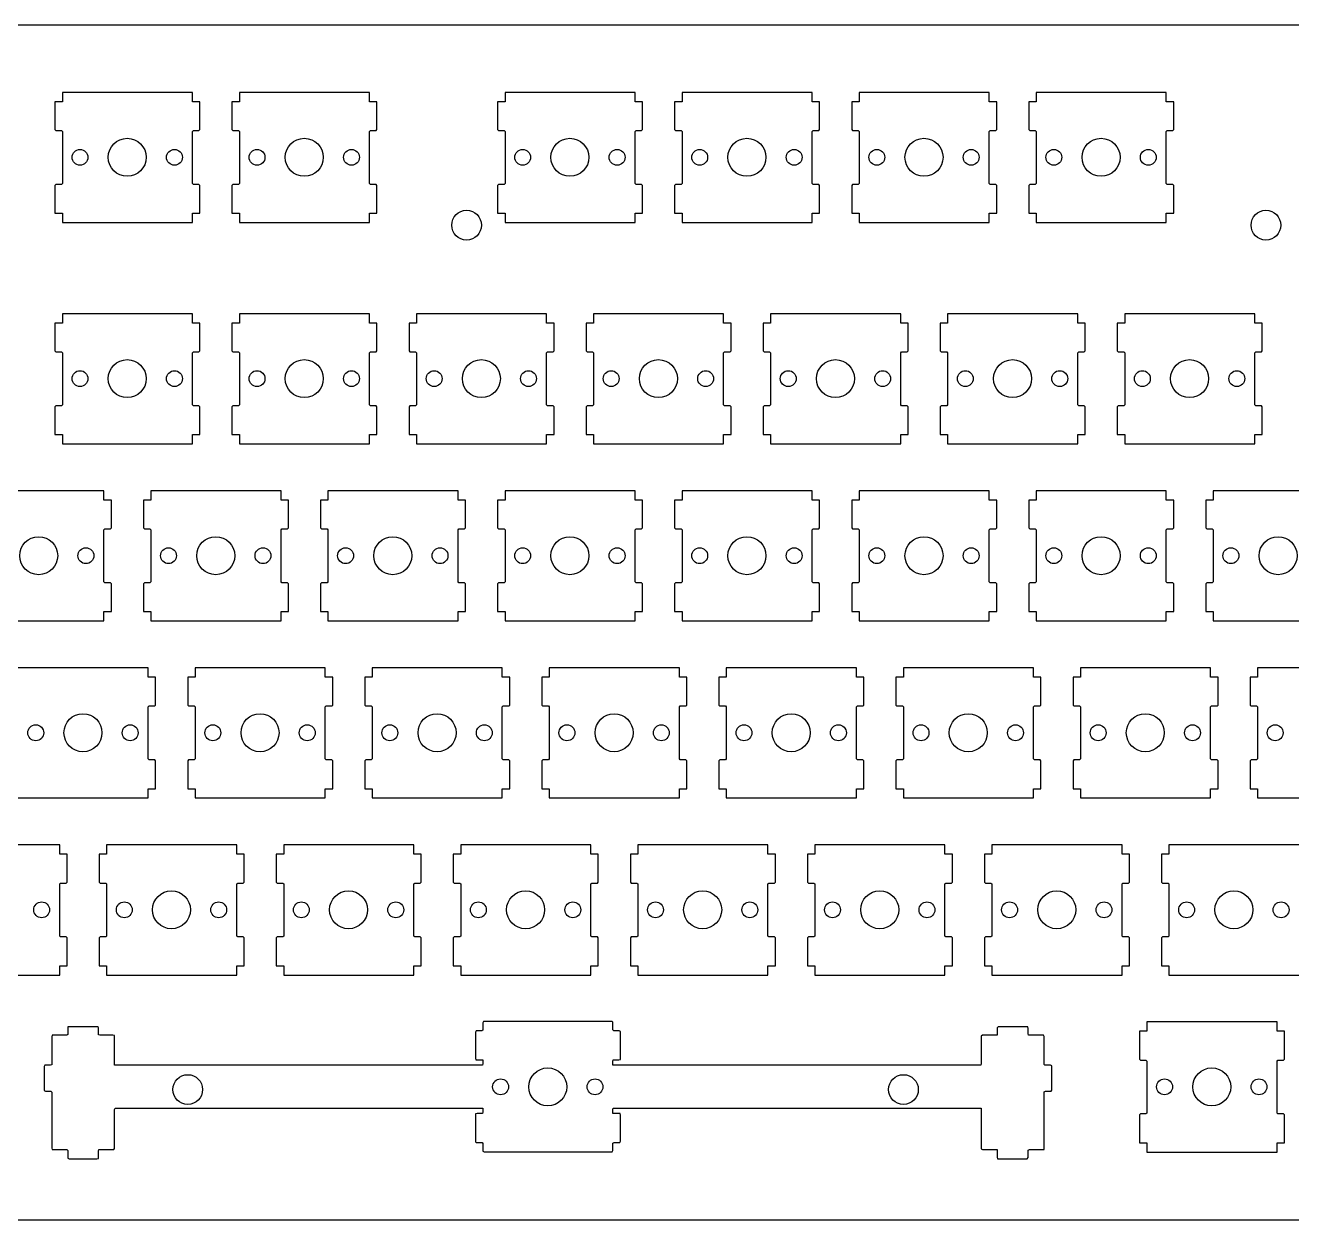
# Model space of a CAD drawing. Extents: x 0 to 362, y 0 to 128.
# Drawn here: x 79.5 to 215.8, y 0 to 128.5 of the extents above; entities that cross this region are included whole.
import ezdxf

# ---------------------------------------------------------------- set-up
doc = ezdxf.new("R2010")
doc.units = 0
doc.layers.add('20', color=31, linetype='CONTINUOUS')
doc.layers.add('49', color=253, linetype='CONTINUOUS')

msp = doc.modelspace()

# ---------------------------------------------------------------- linework, layer by layer
at = {"layer": '20'}
for p, q in [((357, 128.5), (5, 128.5)), ((5, 0), (357, 0))]:
    msp.add_line(p, q, dxfattribs=at)
for centre, radius in [((90.4875, 114.3), 2.0447), ((109.5375, 114.3), 2.0447), ((138.1125, 114.3), 2.0447), ((157.1625, 114.3), 2.0447), ((176.2125, 114.3), 2.0447), ((195.2625, 114.3), 2.0447), ((85.4075, 114.3), 0.8534), ((95.5675, 114.3), 0.8534), ((104.4575, 114.3), 0.8534), ((114.6175, 114.3), 0.8534), ((133.0325, 114.3), 0.8534), ((143.1925, 114.3), 0.8534), ((152.0825, 114.3), 0.8534), ((162.2425, 114.3), 0.8534), ((171.1325, 114.3), 0.8534), ((181.2925, 114.3), 0.8534), ((190.1825, 114.3), 0.8534), ((200.3425, 114.3), 0.8534), ((127, 107), 1.6), ((213, 107), 1.6), ((85.4075, 90.4875), 0.8534), ((90.4875, 90.4875), 2.0447), ((95.5675, 90.4875), 0.8534), ((104.4575, 90.4875), 0.8534), ((109.5375, 90.4875), 2.0447), ((114.6175, 90.4875), 0.8534), ((123.5075, 90.4875), 0.8534), ((128.5875, 90.4875), 2.0447), ((133.6675, 90.4875), 0.8534), ((142.5575, 90.4875), 0.8534), ((147.6375, 90.4875), 2.0447), ((152.7175, 90.4875), 0.8534), ((161.6075, 90.4875), 0.8534), ((166.6875, 90.4875), 2.0447), ((171.7675, 90.4875), 0.8534), ((180.6575, 90.4875), 0.8534), ((185.7375, 90.4875), 2.0447), ((190.8175, 90.4875), 0.8534), ((199.7075, 90.4875), 0.8534), ((204.7875, 90.4875), 2.0447), ((209.8675, 90.4875), 0.8534), ((80.9625, 71.4375), 2.0447), ((86.0425, 71.4375), 0.8534), ((94.9325, 71.4375), 0.8534), ((100.0125, 71.4375), 2.0447), ((105.0925, 71.4375), 0.8534), ((113.9825, 71.4375), 0.8534), ((119.0625, 71.4375), 2.0447), ((124.1425, 71.4375), 0.8534), ((133.0325, 71.4375), 0.8534), ((138.1125, 71.4375), 2.0447), ((143.1925, 71.4375), 0.8534), ((152.0825, 71.4375), 0.8534), ((157.1625, 71.4375), 2.0447), ((162.2425, 71.4375), 0.8534), ((171.1325, 71.4375), 0.8534), ((176.2125, 71.4375), 2.0447), ((181.2925, 71.4375), 0.8534), ((190.1825, 71.4375), 0.8534), ((195.2625, 71.4375), 2.0447), ((200.3425, 71.4375), 0.8534), ((209.2325, 71.4375), 0.8534), ((214.3125, 71.4375), 2.0447), ((80.645, 52.3875), 0.8534), ((85.725, 52.3875), 2.0447), ((90.805, 52.3875), 0.8534), ((99.695, 52.3875), 0.8534), ((104.775, 52.3875), 2.0447), ((109.855, 52.3875), 0.8534), ((118.745, 52.3875), 0.8534), ((123.825, 52.3875), 2.0447), ((128.905, 52.3875), 0.8534), ((137.795, 52.3875), 0.8534), ((142.875, 52.3875), 2.0447), ((147.955, 52.3875), 0.8534), ((156.845, 52.3875), 0.8534), ((161.925, 52.3875), 2.0447), ((167.005, 52.3875), 0.8534), ((175.895, 52.3875), 0.8534), ((180.975, 52.3875), 2.0447), ((186.055, 52.3875), 0.8534), ((194.945, 52.3875), 0.8534), ((200.025, 52.3875), 2.0447), ((205.105, 52.3875), 0.8534), ((213.995, 52.3875), 0.8534), ((81.28, 33.3375), 0.8534), ((90.17, 33.3375), 0.8534), ((95.25, 33.3375), 2.0447), ((100.33, 33.3375), 0.8534), ((109.22, 33.3375), 0.8534), ((114.3, 33.3375), 2.0447), ((119.38, 33.3375), 0.8534), ((128.27, 33.3375), 0.8534), ((133.35, 33.3375), 2.0447), ((138.43, 33.3375), 0.8534), ((147.32, 33.3375), 0.8534), ((152.4, 33.3375), 2.0447), ((157.48, 33.3375), 0.8534), ((166.37, 33.3375), 0.8534), ((171.45, 33.3375), 2.0447), ((176.53, 33.3375), 0.8534), ((185.42, 33.3375), 0.8534), ((190.5, 33.3375), 2.0447), ((195.58, 33.3375), 0.8534), ((204.47, 33.3375), 0.8534), ((209.55, 33.3375), 2.0447), ((214.63, 33.3375), 0.8534), ((97, 14), 1.6), ((130.6576, 14.2875), 0.8534), ((135.7376, 14.2875), 2.0447), ((140.8176, 14.2875), 0.8534), ((174, 14), 1.6), ((202.0951, 14.2875), 0.8534), ((207.1751, 14.2875), 2.0447), ((212.2551, 14.2875), 0.8534)]:
    msp.add_circle(centre, radius, dxfattribs=at)
at = {"layer": '49'}
for p, q in [((97.508, 121.2825), (83.508, 121.2825)), ((83.508, 121.2825), (83.508, 120.2825)), ((97.508, 120.2825), (97.508, 121.2825)), ((116.558, 121.2825), (102.558, 121.2825)), ((102.558, 121.2825), (102.558, 120.2825)), ((116.558, 120.2825), (116.558, 121.2825)), ((145.133, 121.2825), (131.133, 121.2825)), ((131.133, 121.2825), (131.133, 120.2825)), ((145.133, 120.2825), (145.133, 121.2825)), ((164.183, 121.2825), (150.183, 121.2825)), ((150.183, 121.2825), (150.183, 120.2825)), ((164.183, 120.2825), (164.183, 121.2825)), ((183.233, 121.2825), (169.233, 121.2825)), ((169.233, 121.2825), (169.233, 120.2825)), ((183.233, 120.2825), (183.233, 121.2825)), ((202.283, 121.2825), (188.283, 121.2825)), ((188.283, 121.2825), (188.283, 120.2825)), ((202.283, 120.2825), (202.283, 121.2825)), ((83.508, 120.2825), (82.708, 120.2825)), ((82.708, 120.2825), (82.708, 117.2825)), ((98.308, 120.2825), (97.508, 120.2825)), ((98.308, 117.2825), (98.308, 120.2825)), ((102.558, 120.2825), (101.758, 120.2825)), ((101.758, 120.2825), (101.758, 117.2825)), ((117.358, 120.2825), (116.558, 120.2825)), ((117.358, 117.2825), (117.358, 120.2825)), ((131.133, 120.2825), (130.333, 120.2825)), ((130.333, 120.2825), (130.333, 117.2825)), ((145.933, 120.2825), (145.133, 120.2825)), ((145.933, 117.2825), (145.933, 120.2825)), ((150.183, 120.2825), (149.383, 120.2825)), ((149.383, 120.2825), (149.383, 117.2825)), ((164.983, 120.2825), (164.183, 120.2825)), ((164.983, 117.2825), (164.983, 120.2825)), ((169.233, 120.2825), (168.433, 120.2825)), ((168.433, 120.2825), (168.433, 117.2825)), ((184.033, 120.2825), (183.233, 120.2825)), ((184.033, 117.2825), (184.033, 120.2825)), ((188.283, 120.2825), (187.483, 120.2825)), ((187.483, 120.2825), (187.483, 117.2825)), ((203.083, 120.2825), (202.283, 120.2825)), ((203.083, 117.2825), (203.083, 120.2825)), ((82.708, 117.2825), (82.808, 117.1825)), ((82.808, 117.1825), (83.408, 117.1825)), ((83.408, 117.1825), (83.508, 117.0825)), ((97.508, 117.0825), (97.608, 117.1825)), ((97.608, 117.1825), (98.208, 117.1825)), ((98.208, 117.1825), (98.308, 117.2825)), ((101.758, 117.2825), (101.858, 117.1825)), ((101.858, 117.1825), (102.458, 117.1825)), ((102.458, 117.1825), (102.558, 117.0825)), ((116.558, 117.0825), (116.658, 117.1825)), ((116.658, 117.1825), (117.258, 117.1825)), ((117.258, 117.1825), (117.358, 117.2825)), ((130.333, 117.2825), (130.433, 117.1825)), ((130.433, 117.1825), (131.033, 117.1825)), ((131.033, 117.1825), (131.133, 117.0825)), ((145.133, 117.0825), (145.233, 117.1825)), ((145.233, 117.1825), (145.833, 117.1825)), ((145.833, 117.1825), (145.933, 117.2825)), ((149.383, 117.2825), (149.483, 117.1825)), ((149.483, 117.1825), (150.083, 117.1825)), ((150.083, 117.1825), (150.183, 117.0825)), ((164.183, 117.0825), (164.283, 117.1825)), ((164.283, 117.1825), (164.883, 117.1825)), ((164.883, 117.1825), (164.983, 117.2825)), ((168.433, 117.2825), (168.533, 117.1825)), ((168.533, 117.1825), (169.133, 117.1825)), ((169.133, 117.1825), (169.233, 117.0825)), ((183.233, 117.0825), (183.333, 117.1825)), ((183.333, 117.1825), (183.933, 117.1825)), ((183.933, 117.1825), (184.033, 117.2825)), ((187.483, 117.2825), (187.583, 117.1825)), ((187.583, 117.1825), (188.183, 117.1825)), ((188.183, 117.1825), (188.283, 117.0825)), ((202.283, 117.0825), (202.383, 117.1825)), ((202.383, 117.1825), (202.983, 117.1825)), ((202.983, 117.1825), (203.083, 117.2825)), ((83.508, 117.0825), (83.508, 111.4825)), ((97.508, 111.4825), (97.508, 117.0825)), ((102.558, 117.0825), (102.558, 111.4825)), ((116.558, 111.4825), (116.558, 117.0825)), ((131.133, 117.0825), (131.133, 111.4825)), ((145.133, 111.4825), (145.133, 117.0825)), ((150.183, 117.0825), (150.183, 111.4825)), ((164.183, 111.4825), (164.183, 117.0825)), ((169.233, 117.0825), (169.233, 111.4825)), ((183.233, 111.4825), (183.233, 117.0825)), ((188.283, 117.0825), (188.283, 111.4825)), ((202.283, 111.4825), (202.283, 117.0825)), ((82.808, 111.3825), (82.708, 111.2825)), ((82.708, 111.2825), (82.708, 108.2825)), ((83.408, 111.3825), (82.808, 111.3825)), ((83.508, 111.4825), (83.408, 111.3825)), ((97.608, 111.3825), (97.508, 111.4825)), ((98.208, 111.3825), (97.608, 111.3825)), ((98.308, 111.2825), (98.208, 111.3825)), ((98.308, 108.2825), (98.308, 111.2825)), ((101.858, 111.3825), (101.758, 111.2825)), ((101.758, 111.2825), (101.758, 108.2825)), ((102.458, 111.3825), (101.858, 111.3825)), ((102.558, 111.4825), (102.458, 111.3825)), ((116.658, 111.3825), (116.558, 111.4825)), ((117.258, 111.3825), (116.658, 111.3825)), ((117.358, 111.2825), (117.258, 111.3825)), ((117.358, 108.2825), (117.358, 111.2825)), ((130.433, 111.3825), (130.333, 111.2825)), ((130.333, 111.2825), (130.333, 108.2825)), ((131.033, 111.3825), (130.433, 111.3825)), ((131.133, 111.4825), (131.033, 111.3825)), ((145.233, 111.3825), (145.133, 111.4825)), ((145.833, 111.3825), (145.233, 111.3825)), ((145.933, 111.2825), (145.833, 111.3825)), ((145.933, 108.2825), (145.933, 111.2825)), ((149.483, 111.3825), (149.383, 111.2825)), ((149.383, 111.2825), (149.383, 108.2825)), ((150.083, 111.3825), (149.483, 111.3825)), ((150.183, 111.4825), (150.083, 111.3825)), ((164.283, 111.3825), (164.183, 111.4825)), ((164.883, 111.3825), (164.283, 111.3825)), ((164.983, 111.2825), (164.883, 111.3825)), ((164.983, 108.2825), (164.983, 111.2825)), ((168.533, 111.3825), (168.433, 111.2825)), ((168.433, 111.2825), (168.433, 108.2825)), ((169.133, 111.3825), (168.533, 111.3825)), ((169.233, 111.4825), (169.133, 111.3825)), ((183.333, 111.3825), (183.233, 111.4825)), ((183.933, 111.3825), (183.333, 111.3825)), ((184.033, 111.2825), (183.933, 111.3825)), ((184.033, 108.2825), (184.033, 111.2825)), ((187.583, 111.3825), (187.483, 111.2825)), ((187.483, 111.2825), (187.483, 108.2825)), ((188.183, 111.3825), (187.583, 111.3825)), ((188.283, 111.4825), (188.183, 111.3825)), ((202.383, 111.3825), (202.283, 111.4825)), ((202.983, 111.3825), (202.383, 111.3825)), ((203.083, 111.2825), (202.983, 111.3825)), ((203.083, 108.2825), (203.083, 111.2825)), ((82.708, 108.2825), (83.508, 108.2825)), ((83.508, 108.2825), (83.508, 107.2825)), ((97.508, 107.2825), (97.508, 108.2825)), ((97.508, 108.2825), (98.308, 108.2825)), ((101.758, 108.2825), (102.558, 108.2825)), ((102.558, 108.2825), (102.558, 107.2825)), ((116.558, 107.2825), (116.558, 108.2825)), ((116.558, 108.2825), (117.358, 108.2825)), ((130.333, 108.2825), (131.133, 108.2825)), ((131.133, 108.2825), (131.133, 107.2825)), ((145.133, 107.2825), (145.133, 108.2825)), ((145.133, 108.2825), (145.933, 108.2825)), ((149.383, 108.2825), (150.183, 108.2825)), ((150.183, 108.2825), (150.183, 107.2825)), ((164.183, 107.2825), (164.183, 108.2825)), ((164.183, 108.2825), (164.983, 108.2825)), ((168.433, 108.2825), (169.233, 108.2825)), ((169.233, 108.2825), (169.233, 107.2825)), ((183.233, 107.2825), (183.233, 108.2825)), ((183.233, 108.2825), (184.033, 108.2825)), ((187.483, 108.2825), (188.283, 108.2825)), ((188.283, 108.2825), (188.283, 107.2825)), ((202.283, 107.2825), (202.283, 108.2825)), ((202.283, 108.2825), (203.083, 108.2825)), ((83.508, 107.2825), (97.508, 107.2825)), ((102.558, 107.2825), (116.558, 107.2825)), ((131.133, 107.2825), (145.133, 107.2825)), ((150.183, 107.2825), (164.183, 107.2825)), ((169.233, 107.2825), (183.233, 107.2825)), ((188.283, 107.2825), (202.283, 107.2825)), ((97.508, 97.47), (83.508, 97.47)), ((83.508, 97.47), (83.508, 96.47)), ((97.508, 96.47), (97.508, 97.47)), ((116.558, 97.47), (102.558, 97.47)), ((102.558, 97.47), (102.558, 96.47)), ((116.558, 96.47), (116.558, 97.47)), ((135.608, 97.47), (121.608, 97.47)), ((121.608, 97.47), (121.608, 96.47)), ((135.608, 96.47), (135.608, 97.47)), ((154.658, 97.47), (140.658, 97.47)), ((140.658, 97.47), (140.658, 96.47)), ((154.658, 96.47), (154.658, 97.47)), ((173.708, 97.47), (159.708, 97.47)), ((159.708, 97.47), (159.708, 96.47)), ((173.708, 96.47), (173.708, 97.47)), ((192.758, 97.47), (178.758, 97.47)), ((178.758, 97.47), (178.758, 96.47)), ((192.758, 96.47), (192.758, 97.47)), ((211.808, 97.47), (197.808, 97.47)), ((197.808, 97.47), (197.808, 96.47)), ((211.808, 96.47), (211.808, 97.47)), ((83.508, 96.47), (82.708, 96.47)), ((82.708, 96.47), (82.708, 93.47)), ((98.308, 96.47), (97.508, 96.47)), ((98.308, 93.47), (98.308, 96.47)), ((102.558, 96.47), (101.758, 96.47)), ((101.758, 96.47), (101.758, 93.47)), ((117.358, 96.47), (116.558, 96.47)), ((117.358, 93.47), (117.358, 96.47)), ((121.608, 96.47), (120.808, 96.47)), ((120.808, 96.47), (120.808, 93.47)), ((136.408, 96.47), (135.608, 96.47)), ((136.408, 93.47), (136.408, 96.47)), ((140.658, 96.47), (139.858, 96.47)), ((139.858, 96.47), (139.858, 93.47)), ((155.458, 96.47), (154.658, 96.47)), ((155.458, 93.47), (155.458, 96.47)), ((159.708, 96.47), (158.908, 96.47)), ((158.908, 96.47), (158.908, 93.47)), ((174.508, 96.47), (173.708, 96.47)), ((174.508, 93.47), (174.508, 96.47)), ((178.758, 96.47), (177.958, 96.47)), ((177.958, 96.47), (177.958, 93.47)), ((193.558, 96.47), (192.758, 96.47)), ((193.558, 93.47), (193.558, 96.47)), ((197.808, 96.47), (197.008, 96.47)), ((197.008, 96.47), (197.008, 93.47)), ((212.608, 96.47), (211.808, 96.47)), ((212.608, 93.47), (212.608, 96.47)), ((82.708, 93.47), (82.808, 93.37)), ((82.808, 93.37), (83.408, 93.37)), ((83.408, 93.37), (83.508, 93.27)), ((83.508, 93.27), (83.508, 87.67)), ((97.508, 93.27), (97.608, 93.37)), ((97.508, 87.67), (97.508, 93.27)), ((97.608, 93.37), (98.208, 93.37)), ((98.208, 93.37), (98.308, 93.47)), ((101.758, 93.47), (101.858, 93.37)), ((101.858, 93.37), (102.458, 93.37)), ((102.458, 93.37), (102.558, 93.27)), ((102.558, 93.27), (102.558, 87.67)), ((116.558, 93.27), (116.658, 93.37)), ((116.558, 87.67), (116.558, 93.27)), ((116.658, 93.37), (117.258, 93.37)), ((117.258, 93.37), (117.358, 93.47)), ((120.808, 93.47), (120.908, 93.37)), ((120.908, 93.37), (121.508, 93.37)), ((121.508, 93.37), (121.608, 93.27)), ((121.608, 93.27), (121.608, 87.67)), ((135.608, 93.27), (135.708, 93.37)), ((135.608, 87.67), (135.608, 93.27)), ((135.708, 93.37), (136.308, 93.37)), ((136.308, 93.37), (136.408, 93.47)), ((139.858, 93.47), (139.958, 93.37)), ((139.958, 93.37), (140.558, 93.37)), ((140.558, 93.37), (140.658, 93.27)), ((140.658, 93.27), (140.658, 87.67)), ((154.658, 93.27), (154.758, 93.37)), ((154.658, 87.67), (154.658, 93.27)), ((154.758, 93.37), (155.358, 93.37)), ((155.358, 93.37), (155.458, 93.47)), ((158.908, 93.47), (159.008, 93.37)), ((159.008, 93.37), (159.608, 93.37)), ((159.608, 93.37), (159.708, 93.27)), ((159.708, 93.27), (159.708, 87.67)), ((173.708, 93.27), (173.808, 93.37)), ((173.708, 87.67), (173.708, 93.27)), ((173.808, 93.37), (174.408, 93.37)), ((174.408, 93.37), (174.508, 93.47)), ((177.958, 93.47), (178.058, 93.37)), ((178.058, 93.37), (178.658, 93.37)), ((178.658, 93.37), (178.758, 93.27)), ((178.758, 93.27), (178.758, 87.67)), ((192.758, 93.27), (192.858, 93.37)), ((192.758, 87.67), (192.758, 93.27)), ((192.858, 93.37), (193.458, 93.37)), ((193.458, 93.37), (193.558, 93.47)), ((197.008, 93.47), (197.108, 93.37)), ((197.108, 93.37), (197.708, 93.37)), ((197.708, 93.37), (197.808, 93.27)), ((197.808, 93.27), (197.808, 87.67)), ((211.808, 93.27), (211.908, 93.37)), ((211.808, 87.67), (211.808, 93.27)), ((211.908, 93.37), (212.508, 93.37)), ((212.508, 93.37), (212.608, 93.47)), ((82.808, 87.57), (82.708, 87.47)), ((82.708, 87.47), (82.708, 84.47)), ((83.408, 87.57), (82.808, 87.57)), ((83.508, 87.67), (83.408, 87.57)), ((97.608, 87.57), (97.508, 87.67)), ((98.208, 87.57), (97.608, 87.57)), ((98.308, 87.47), (98.208, 87.57)), ((98.308, 84.47), (98.308, 87.47)), ((101.858, 87.57), (101.758, 87.47)), ((101.758, 87.47), (101.758, 84.47)), ((102.458, 87.57), (101.858, 87.57)), ((102.558, 87.67), (102.458, 87.57)), ((116.658, 87.57), (116.558, 87.67)), ((117.258, 87.57), (116.658, 87.57)), ((117.358, 87.47), (117.258, 87.57)), ((117.358, 84.47), (117.358, 87.47)), ((120.908, 87.57), (120.808, 87.47)), ((120.808, 87.47), (120.808, 84.47)), ((121.508, 87.57), (120.908, 87.57)), ((121.608, 87.67), (121.508, 87.57)), ((135.708, 87.57), (135.608, 87.67)), ((136.308, 87.57), (135.708, 87.57)), ((136.408, 87.47), (136.308, 87.57)), ((136.408, 84.47), (136.408, 87.47)), ((139.958, 87.57), (139.858, 87.47)), ((139.858, 87.47), (139.858, 84.47)), ((140.558, 87.57), (139.958, 87.57)), ((140.658, 87.67), (140.558, 87.57)), ((154.758, 87.57), (154.658, 87.67)), ((155.358, 87.57), (154.758, 87.57)), ((155.458, 87.47), (155.358, 87.57)), ((155.458, 84.47), (155.458, 87.47)), ((159.008, 87.57), (158.908, 87.47)), ((158.908, 87.47), (158.908, 84.47)), ((159.608, 87.57), (159.008, 87.57)), ((159.708, 87.67), (159.608, 87.57)), ((173.808, 87.57), (173.708, 87.67)), ((174.408, 87.57), (173.808, 87.57)), ((174.508, 87.47), (174.408, 87.57)), ((174.508, 84.47), (174.508, 87.47)), ((178.058, 87.57), (177.958, 87.47)), ((177.958, 87.47), (177.958, 84.47)), ((178.658, 87.57), (178.058, 87.57)), ((178.758, 87.67), (178.658, 87.57)), ((192.858, 87.57), (192.758, 87.67)), ((193.458, 87.57), (192.858, 87.57)), ((193.558, 87.47), (193.458, 87.57)), ((193.558, 84.47), (193.558, 87.47)), ((197.108, 87.57), (197.008, 87.47)), ((197.008, 87.47), (197.008, 84.47)), ((197.708, 87.57), (197.108, 87.57)), ((197.808, 87.67), (197.708, 87.57)), ((211.908, 87.57), (211.808, 87.67)), ((212.508, 87.57), (211.908, 87.57)), ((212.608, 87.47), (212.508, 87.57)), ((212.608, 84.47), (212.608, 87.47)), ((82.708, 84.47), (83.508, 84.47)), ((83.508, 84.47), (83.508, 83.47)), ((83.508, 83.47), (97.508, 83.47)), ((97.508, 83.47), (97.508, 84.47)), ((97.508, 84.47), (98.308, 84.47)), ((101.758, 84.47), (102.558, 84.47)), ((102.558, 84.47), (102.558, 83.47)), ((102.558, 83.47), (116.558, 83.47)), ((116.558, 83.47), (116.558, 84.47)), ((116.558, 84.47), (117.358, 84.47)), ((120.808, 84.47), (121.608, 84.47)), ((121.608, 84.47), (121.608, 83.47)), ((121.608, 83.47), (135.608, 83.47)), ((135.608, 83.47), (135.608, 84.47)), ((135.608, 84.47), (136.408, 84.47)), ((139.858, 84.47), (140.658, 84.47)), ((140.658, 84.47), (140.658, 83.47)), ((140.658, 83.47), (154.658, 83.47)), ((154.658, 83.47), (154.658, 84.47)), ((154.658, 84.47), (155.458, 84.47)), ((158.908, 84.47), (159.708, 84.47)), ((159.708, 84.47), (159.708, 83.47)), ((159.708, 83.47), (173.708, 83.47)), ((173.708, 83.47), (173.708, 84.47)), ((173.708, 84.47), (174.508, 84.47)), ((177.958, 84.47), (178.758, 84.47)), ((178.758, 84.47), (178.758, 83.47)), ((178.758, 83.47), (192.758, 83.47)), ((192.758, 83.47), (192.758, 84.47)), ((192.758, 84.47), (193.558, 84.47)), ((197.008, 84.47), (197.808, 84.47)), ((197.808, 84.47), (197.808, 83.47)), ((197.808, 83.47), (211.808, 83.47)), ((211.808, 83.47), (211.808, 84.47)), ((211.808, 84.47), (212.608, 84.47)), ((87.983, 78.42), (73.983, 78.42)), ((87.983, 77.42), (87.983, 78.42)), ((107.033, 78.42), (93.033, 78.42)), ((93.033, 78.42), (93.033, 77.42)), ((107.033, 77.42), (107.033, 78.42)), ((126.083, 78.42), (112.083, 78.42)), ((112.083, 78.42), (112.083, 77.42)), ((126.083, 77.42), (126.083, 78.42)), ((145.133, 78.42), (131.133, 78.42)), ((131.133, 78.42), (131.133, 77.42)), ((145.133, 77.42), (145.133, 78.42)), ((164.183, 78.42), (150.183, 78.42)), ((150.183, 78.42), (150.183, 77.42)), ((164.183, 77.42), (164.183, 78.42)), ((183.233, 78.42), (169.233, 78.42)), ((169.233, 78.42), (169.233, 77.42)), ((183.233, 77.42), (183.233, 78.42)), ((202.283, 78.42), (188.283, 78.42)), ((188.283, 78.42), (188.283, 77.42)), ((202.283, 77.42), (202.283, 78.42)), ((221.333, 78.42), (207.333, 78.42)), ((207.333, 78.42), (207.333, 77.42)), ((88.783, 77.42), (87.983, 77.42)), ((88.783, 74.42), (88.783, 77.42)), ((93.033, 77.42), (92.233, 77.42)), ((92.233, 77.42), (92.233, 74.42)), ((107.833, 77.42), (107.033, 77.42)), ((107.833, 74.42), (107.833, 77.42)), ((112.083, 77.42), (111.283, 77.42)), ((111.283, 77.42), (111.283, 74.42)), ((126.883, 77.42), (126.083, 77.42)), ((126.883, 74.42), (126.883, 77.42)), ((131.133, 77.42), (130.333, 77.42)), ((130.333, 77.42), (130.333, 74.42)), ((145.933, 77.42), (145.133, 77.42)), ((145.933, 74.42), (145.933, 77.42)), ((150.183, 77.42), (149.383, 77.42)), ((149.383, 77.42), (149.383, 74.42)), ((164.983, 77.42), (164.183, 77.42)), ((164.983, 74.42), (164.983, 77.42)), ((169.233, 77.42), (168.433, 77.42)), ((168.433, 77.42), (168.433, 74.42)), ((184.033, 77.42), (183.233, 77.42)), ((184.033, 74.42), (184.033, 77.42)), ((188.283, 77.42), (187.483, 77.42)), ((187.483, 77.42), (187.483, 74.42)), ((203.083, 77.42), (202.283, 77.42)), ((203.083, 74.42), (203.083, 77.42)), ((207.333, 77.42), (206.533, 77.42)), ((206.533, 77.42), (206.533, 74.42)), ((87.983, 74.22), (88.083, 74.32)), ((87.983, 68.62), (87.983, 74.22)), ((88.083, 74.32), (88.683, 74.32)), ((88.683, 74.32), (88.783, 74.42)), ((92.233, 74.42), (92.333, 74.32)), ((92.333, 74.32), (92.933, 74.32)), ((92.933, 74.32), (93.033, 74.22)), ((93.033, 74.22), (93.033, 68.62)), ((107.033, 74.22), (107.133, 74.32)), ((107.033, 68.62), (107.033, 74.22)), ((107.133, 74.32), (107.733, 74.32)), ((107.733, 74.32), (107.833, 74.42)), ((111.283, 74.42), (111.383, 74.32)), ((111.383, 74.32), (111.983, 74.32)), ((111.983, 74.32), (112.083, 74.22)), ((112.083, 74.22), (112.083, 68.62)), ((126.083, 74.22), (126.183, 74.32)), ((126.083, 68.62), (126.083, 74.22)), ((126.183, 74.32), (126.783, 74.32)), ((126.783, 74.32), (126.883, 74.42)), ((130.333, 74.42), (130.433, 74.32)), ((130.433, 74.32), (131.033, 74.32)), ((131.033, 74.32), (131.133, 74.22)), ((131.133, 74.22), (131.133, 68.62)), ((145.133, 74.22), (145.233, 74.32)), ((145.133, 68.62), (145.133, 74.22)), ((145.233, 74.32), (145.833, 74.32)), ((145.833, 74.32), (145.933, 74.42)), ((149.383, 74.42), (149.483, 74.32)), ((149.483, 74.32), (150.083, 74.32)), ((150.083, 74.32), (150.183, 74.22)), ((150.183, 74.22), (150.183, 68.62)), ((164.183, 74.22), (164.283, 74.32)), ((164.183, 68.62), (164.183, 74.22)), ((164.283, 74.32), (164.883, 74.32)), ((164.883, 74.32), (164.983, 74.42)), ((168.433, 74.42), (168.533, 74.32)), ((168.533, 74.32), (169.133, 74.32)), ((169.133, 74.32), (169.233, 74.22)), ((169.233, 74.22), (169.233, 68.62)), ((183.233, 74.22), (183.333, 74.32)), ((183.233, 68.62), (183.233, 74.22)), ((183.333, 74.32), (183.933, 74.32)), ((183.933, 74.32), (184.033, 74.42)), ((187.483, 74.42), (187.583, 74.32)), ((187.583, 74.32), (188.183, 74.32)), ((188.183, 74.32), (188.283, 74.22)), ((188.283, 74.22), (188.283, 68.62)), ((202.283, 74.22), (202.383, 74.32)), ((202.283, 68.62), (202.283, 74.22)), ((202.383, 74.32), (202.983, 74.32)), ((202.983, 74.32), (203.083, 74.42)), ((206.533, 74.42), (206.633, 74.32)), ((206.633, 74.32), (207.233, 74.32)), ((207.233, 74.32), (207.333, 74.22)), ((207.333, 74.22), (207.333, 68.62)), ((88.083, 68.52), (87.983, 68.62)), ((88.683, 68.52), (88.083, 68.52)), ((88.783, 68.42), (88.683, 68.52)), ((88.783, 65.42), (88.783, 68.42)), ((92.333, 68.52), (92.233, 68.42)), ((92.233, 68.42), (92.233, 65.42)), ((92.933, 68.52), (92.333, 68.52)), ((93.033, 68.62), (92.933, 68.52)), ((107.133, 68.52), (107.033, 68.62)), ((107.733, 68.52), (107.133, 68.52)), ((107.833, 68.42), (107.733, 68.52)), ((107.833, 65.42), (107.833, 68.42)), ((111.383, 68.52), (111.283, 68.42)), ((111.283, 68.42), (111.283, 65.42)), ((111.983, 68.52), (111.383, 68.52)), ((112.083, 68.62), (111.983, 68.52)), ((126.183, 68.52), (126.083, 68.62)), ((126.783, 68.52), (126.183, 68.52)), ((126.883, 68.42), (126.783, 68.52)), ((126.883, 65.42), (126.883, 68.42)), ((130.433, 68.52), (130.333, 68.42)), ((130.333, 68.42), (130.333, 65.42)), ((131.033, 68.52), (130.433, 68.52)), ((131.133, 68.62), (131.033, 68.52)), ((145.233, 68.52), (145.133, 68.62)), ((145.833, 68.52), (145.233, 68.52)), ((145.933, 68.42), (145.833, 68.52)), ((145.933, 65.42), (145.933, 68.42)), ((149.483, 68.52), (149.383, 68.42)), ((149.383, 68.42), (149.383, 65.42)), ((150.083, 68.52), (149.483, 68.52)), ((150.183, 68.62), (150.083, 68.52)), ((164.283, 68.52), (164.183, 68.62)), ((164.883, 68.52), (164.283, 68.52)), ((164.983, 68.42), (164.883, 68.52)), ((164.983, 65.42), (164.983, 68.42)), ((168.533, 68.52), (168.433, 68.42)), ((168.433, 68.42), (168.433, 65.42)), ((169.133, 68.52), (168.533, 68.52)), ((169.233, 68.62), (169.133, 68.52)), ((183.333, 68.52), (183.233, 68.62)), ((183.933, 68.52), (183.333, 68.52)), ((184.033, 68.42), (183.933, 68.52)), ((184.033, 65.42), (184.033, 68.42)), ((187.583, 68.52), (187.483, 68.42)), ((187.483, 68.42), (187.483, 65.42)), ((188.183, 68.52), (187.583, 68.52)), ((188.283, 68.62), (188.183, 68.52)), ((202.383, 68.52), (202.283, 68.62)), ((202.983, 68.52), (202.383, 68.52)), ((203.083, 68.42), (202.983, 68.52)), ((203.083, 65.42), (203.083, 68.42)), ((206.633, 68.52), (206.533, 68.42)), ((206.533, 68.42), (206.533, 65.42)), ((207.233, 68.52), (206.633, 68.52)), ((207.333, 68.62), (207.233, 68.52)), ((87.983, 64.42), (87.983, 65.42)), ((87.983, 65.42), (88.783, 65.42)), ((92.233, 65.42), (93.033, 65.42)), ((93.033, 65.42), (93.033, 64.42)), ((107.033, 64.42), (107.033, 65.42)), ((107.033, 65.42), (107.833, 65.42)), ((111.283, 65.42), (112.083, 65.42)), ((112.083, 65.42), (112.083, 64.42)), ((126.083, 64.42), (126.083, 65.42)), ((126.083, 65.42), (126.883, 65.42)), ((130.333, 65.42), (131.133, 65.42)), ((131.133, 65.42), (131.133, 64.42)), ((145.133, 64.42), (145.133, 65.42)), ((145.133, 65.42), (145.933, 65.42)), ((149.383, 65.42), (150.183, 65.42)), ((150.183, 65.42), (150.183, 64.42)), ((164.183, 64.42), (164.183, 65.42)), ((164.183, 65.42), (164.983, 65.42)), ((168.433, 65.42), (169.233, 65.42)), ((169.233, 65.42), (169.233, 64.42)), ((183.233, 64.42), (183.233, 65.42)), ((183.233, 65.42), (184.033, 65.42)), ((187.483, 65.42), (188.283, 65.42)), ((188.283, 65.42), (188.283, 64.42)), ((202.283, 64.42), (202.283, 65.42)), ((202.283, 65.42), (203.083, 65.42)), ((206.533, 65.42), (207.333, 65.42)), ((207.333, 65.42), (207.333, 64.42)), ((73.983, 64.42), (87.983, 64.42)), ((93.033, 64.42), (107.033, 64.42)), ((112.083, 64.42), (126.083, 64.42)), ((131.133, 64.42), (145.133, 64.42)), ((150.183, 64.42), (164.183, 64.42)), ((169.233, 64.42), (183.233, 64.42)), ((188.283, 64.42), (202.283, 64.42)), ((207.333, 64.42), (221.333, 64.42)), ((92.7455, 59.37), (78.7455, 59.37)), ((92.7455, 58.37), (92.7455, 59.37)), ((111.7955, 59.37), (97.7955, 59.37)), ((97.7955, 59.37), (97.7955, 58.37)), ((111.7955, 58.37), (111.7955, 59.37)), ((130.8455, 59.37), (116.8455, 59.37)), ((116.8455, 59.37), (116.8455, 58.37)), ((130.8455, 58.37), (130.8455, 59.37)), ((149.8955, 59.37), (135.8955, 59.37)), ((135.8955, 59.37), (135.8955, 58.37)), ((149.8955, 58.37), (149.8955, 59.37)), ((168.9455, 59.37), (154.9455, 59.37)), ((154.9455, 59.37), (154.9455, 58.37)), ((168.9455, 58.37), (168.9455, 59.37)), ((187.9955, 59.37), (173.9955, 59.37)), ((173.9955, 59.37), (173.9955, 58.37)), ((187.9955, 58.37), (187.9955, 59.37)), ((207.0455, 59.37), (193.0455, 59.37)), ((193.0455, 59.37), (193.0455, 58.37)), ((207.0455, 58.37), (207.0455, 59.37)), ((226.0955, 59.37), (212.0955, 59.37)), ((212.0955, 59.37), (212.0955, 58.37)), ((93.5455, 58.37), (92.7455, 58.37)), ((93.5455, 55.37), (93.5455, 58.37)), ((97.7955, 58.37), (96.9955, 58.37)), ((96.9955, 58.37), (96.9955, 55.37)), ((112.5955, 58.37), (111.7955, 58.37)), ((112.5955, 55.37), (112.5955, 58.37)), ((116.8455, 58.37), (116.0455, 58.37)), ((116.0455, 58.37), (116.0455, 55.37)), ((131.6455, 58.37), (130.8455, 58.37)), ((131.6455, 55.37), (131.6455, 58.37)), ((135.8955, 58.37), (135.0955, 58.37)), ((135.0955, 58.37), (135.0955, 55.37)), ((150.6955, 58.37), (149.8955, 58.37)), ((150.6955, 55.37), (150.6955, 58.37)), ((154.9455, 58.37), (154.1455, 58.37)), ((154.1455, 58.37), (154.1455, 55.37)), ((169.7455, 58.37), (168.9455, 58.37)), ((169.7455, 55.37), (169.7455, 58.37)), ((173.9955, 58.37), (173.1955, 58.37)), ((173.1955, 58.37), (173.1955, 55.37)), ((188.7955, 58.37), (187.9955, 58.37)), ((188.7955, 55.37), (188.7955, 58.37)), ((193.0455, 58.37), (192.2455, 58.37)), ((192.2455, 58.37), (192.2455, 55.37)), ((207.8455, 58.37), (207.0455, 58.37)), ((207.8455, 55.37), (207.8455, 58.37)), ((212.0955, 58.37), (211.2955, 58.37)), ((211.2955, 58.37), (211.2955, 55.37)), ((92.7455, 55.17), (92.8455, 55.27)), ((92.7455, 49.57), (92.7455, 55.17)), ((92.8455, 55.27), (93.4455, 55.27)), ((93.4455, 55.27), (93.5455, 55.37)), ((96.9955, 55.37), (97.0955, 55.27)), ((97.0955, 55.27), (97.6955, 55.27)), ((97.6955, 55.27), (97.7955, 55.17)), ((97.7955, 55.17), (97.7955, 49.57)), ((111.7955, 55.17), (111.8955, 55.27)), ((111.7955, 49.57), (111.7955, 55.17)), ((111.8955, 55.27), (112.4955, 55.27)), ((112.4955, 55.27), (112.5955, 55.37)), ((116.0455, 55.37), (116.1455, 55.27)), ((116.1455, 55.27), (116.7455, 55.27)), ((116.7455, 55.27), (116.8455, 55.17)), ((116.8455, 55.17), (116.8455, 49.57)), ((130.8455, 55.17), (130.9455, 55.27)), ((130.8455, 49.57), (130.8455, 55.17)), ((130.9455, 55.27), (131.5455, 55.27)), ((131.5455, 55.27), (131.6455, 55.37)), ((135.0955, 55.37), (135.1955, 55.27)), ((135.1955, 55.27), (135.7955, 55.27)), ((135.7955, 55.27), (135.8955, 55.17)), ((135.8955, 55.17), (135.8955, 49.57)), ((149.8955, 55.17), (149.9955, 55.27)), ((149.8955, 49.57), (149.8955, 55.17)), ((149.9955, 55.27), (150.5955, 55.27)), ((150.5955, 55.27), (150.6955, 55.37)), ((154.1455, 55.37), (154.2455, 55.27)), ((154.2455, 55.27), (154.8455, 55.27)), ((154.8455, 55.27), (154.9455, 55.17)), ((154.9455, 55.17), (154.9455, 49.57)), ((168.9455, 55.17), (169.0455, 55.27)), ((168.9455, 49.57), (168.9455, 55.17)), ((169.0455, 55.27), (169.6455, 55.27)), ((169.6455, 55.27), (169.7455, 55.37)), ((173.1955, 55.37), (173.2955, 55.27)), ((173.2955, 55.27), (173.8955, 55.27)), ((173.8955, 55.27), (173.9955, 55.17)), ((173.9955, 55.17), (173.9955, 49.57)), ((187.9955, 55.17), (188.0955, 55.27)), ((187.9955, 49.57), (187.9955, 55.17)), ((188.0955, 55.27), (188.6955, 55.27)), ((188.6955, 55.27), (188.7955, 55.37)), ((192.2455, 55.37), (192.3455, 55.27)), ((192.3455, 55.27), (192.9455, 55.27)), ((192.9455, 55.27), (193.0455, 55.17)), ((193.0455, 55.17), (193.0455, 49.57)), ((207.0455, 55.17), (207.1455, 55.27)), ((207.0455, 49.57), (207.0455, 55.17)), ((207.1455, 55.27), (207.7455, 55.27)), ((207.7455, 55.27), (207.8455, 55.37)), ((211.2955, 55.37), (211.3955, 55.27)), ((211.3955, 55.27), (211.9955, 55.27)), ((211.9955, 55.27), (212.0955, 55.17)), ((212.0955, 55.17), (212.0955, 49.57)), ((92.8455, 49.47), (92.7455, 49.57)), ((93.4455, 49.47), (92.8455, 49.47)), ((93.5455, 49.37), (93.4455, 49.47)), ((93.5455, 46.37), (93.5455, 49.37)), ((97.0955, 49.47), (96.9955, 49.37)), ((96.9955, 49.37), (96.9955, 46.37)), ((97.6955, 49.47), (97.0955, 49.47)), ((97.7955, 49.57), (97.6955, 49.47)), ((111.8955, 49.47), (111.7955, 49.57)), ((112.4955, 49.47), (111.8955, 49.47)), ((112.5955, 49.37), (112.4955, 49.47)), ((112.5955, 46.37), (112.5955, 49.37)), ((116.1455, 49.47), (116.0455, 49.37)), ((116.0455, 49.37), (116.0455, 46.37)), ((116.7455, 49.47), (116.1455, 49.47)), ((116.8455, 49.57), (116.7455, 49.47)), ((130.9455, 49.47), (130.8455, 49.57)), ((131.5455, 49.47), (130.9455, 49.47)), ((131.6455, 49.37), (131.5455, 49.47)), ((131.6455, 46.37), (131.6455, 49.37)), ((135.1955, 49.47), (135.0955, 49.37)), ((135.0955, 49.37), (135.0955, 46.37)), ((135.7955, 49.47), (135.1955, 49.47)), ((135.8955, 49.57), (135.7955, 49.47)), ((149.9955, 49.47), (149.8955, 49.57)), ((150.5955, 49.47), (149.9955, 49.47)), ((150.6955, 49.37), (150.5955, 49.47)), ((150.6955, 46.37), (150.6955, 49.37)), ((154.2455, 49.47), (154.1455, 49.37)), ((154.1455, 49.37), (154.1455, 46.37)), ((154.8455, 49.47), (154.2455, 49.47)), ((154.9455, 49.57), (154.8455, 49.47)), ((169.0455, 49.47), (168.9455, 49.57)), ((169.6455, 49.47), (169.0455, 49.47)), ((169.7455, 49.37), (169.6455, 49.47)), ((169.7455, 46.37), (169.7455, 49.37)), ((173.2955, 49.47), (173.1955, 49.37)), ((173.1955, 49.37), (173.1955, 46.37)), ((173.8955, 49.47), (173.2955, 49.47)), ((173.9955, 49.57), (173.8955, 49.47)), ((188.0955, 49.47), (187.9955, 49.57)), ((188.6955, 49.47), (188.0955, 49.47)), ((188.7955, 49.37), (188.6955, 49.47)), ((188.7955, 46.37), (188.7955, 49.37)), ((192.3455, 49.47), (192.2455, 49.37)), ((192.2455, 49.37), (192.2455, 46.37)), ((192.9455, 49.47), (192.3455, 49.47)), ((193.0455, 49.57), (192.9455, 49.47)), ((207.1455, 49.47), (207.0455, 49.57)), ((207.7455, 49.47), (207.1455, 49.47)), ((207.8455, 49.37), (207.7455, 49.47)), ((207.8455, 46.37), (207.8455, 49.37)), ((211.3955, 49.47), (211.2955, 49.37)), ((211.2955, 49.37), (211.2955, 46.37)), ((211.9955, 49.47), (211.3955, 49.47)), ((212.0955, 49.57), (211.9955, 49.47)), ((92.7455, 45.37), (92.7455, 46.37)), ((92.7455, 46.37), (93.5455, 46.37)), ((96.9955, 46.37), (97.7955, 46.37)), ((97.7955, 46.37), (97.7955, 45.37)), ((111.7955, 45.37), (111.7955, 46.37)), ((111.7955, 46.37), (112.5955, 46.37)), ((116.0455, 46.37), (116.8455, 46.37)), ((116.8455, 46.37), (116.8455, 45.37)), ((130.8455, 45.37), (130.8455, 46.37)), ((130.8455, 46.37), (131.6455, 46.37)), ((135.0955, 46.37), (135.8955, 46.37)), ((135.8955, 46.37), (135.8955, 45.37)), ((149.8955, 45.37), (149.8955, 46.37)), ((149.8955, 46.37), (150.6955, 46.37)), ((154.1455, 46.37), (154.9455, 46.37)), ((154.9455, 46.37), (154.9455, 45.37)), ((168.9455, 45.37), (168.9455, 46.37)), ((168.9455, 46.37), (169.7455, 46.37)), ((173.1955, 46.37), (173.9955, 46.37)), ((173.9955, 46.37), (173.9955, 45.37)), ((187.9955, 45.37), (187.9955, 46.37)), ((187.9955, 46.37), (188.7955, 46.37)), ((192.2455, 46.37), (193.0455, 46.37)), ((193.0455, 46.37), (193.0455, 45.37)), ((207.0455, 45.37), (207.0455, 46.37)), ((207.0455, 46.37), (207.8455, 46.37)), ((211.2955, 46.37), (212.0955, 46.37)), ((212.0955, 46.37), (212.0955, 45.37)), ((78.7455, 45.37), (92.7455, 45.37)), ((97.7955, 45.37), (111.7955, 45.37)), ((116.8455, 45.37), (130.8455, 45.37)), ((135.8955, 45.37), (149.8955, 45.37)), ((154.9455, 45.37), (168.9455, 45.37)), ((173.9955, 45.37), (187.9955, 45.37)), ((193.0455, 45.37), (207.0455, 45.37)), ((212.0955, 45.37), (226.0955, 45.37)), ((83.2205, 40.32), (69.2205, 40.32)), ((83.2205, 39.32), (83.2205, 40.32)), ((102.2705, 40.32), (88.2705, 40.32)), ((88.2705, 40.32), (88.2705, 39.32)), ((102.2705, 39.32), (102.2705, 40.32)), ((121.3205, 40.32), (107.3205, 40.32)), ((107.3205, 40.32), (107.3205, 39.32)), ((121.3205, 39.32), (121.3205, 40.32)), ((140.3705, 40.32), (126.3705, 40.32)), ((126.3705, 40.32), (126.3705, 39.32)), ((140.3705, 39.32), (140.3705, 40.32)), ((159.4205, 40.32), (145.4205, 40.32)), ((145.4205, 40.32), (145.4205, 39.32)), ((159.4205, 39.32), (159.4205, 40.32)), ((178.4705, 40.32), (164.4705, 40.32)), ((164.4705, 40.32), (164.4705, 39.32)), ((178.4705, 39.32), (178.4705, 40.32)), ((197.5205, 40.32), (183.5205, 40.32)), ((183.5205, 40.32), (183.5205, 39.32)), ((197.5205, 39.32), (197.5205, 40.32)), ((216.5705, 40.32), (202.5705, 40.32)), ((202.5705, 40.32), (202.5705, 39.32)), ((84.0205, 39.32), (83.2205, 39.32)), ((84.0205, 36.32), (84.0205, 39.32)), ((88.2705, 39.32), (87.4705, 39.32)), ((87.4705, 39.32), (87.4705, 36.32)), ((103.0705, 39.32), (102.2705, 39.32)), ((103.0705, 36.32), (103.0705, 39.32)), ((107.3205, 39.32), (106.5205, 39.32)), ((106.5205, 39.32), (106.5205, 36.32)), ((122.1205, 39.32), (121.3205, 39.32)), ((122.1205, 36.32), (122.1205, 39.32)), ((126.3705, 39.32), (125.5705, 39.32)), ((125.5705, 39.32), (125.5705, 36.32)), ((141.1705, 39.32), (140.3705, 39.32)), ((141.1705, 36.32), (141.1705, 39.32)), ((145.4205, 39.32), (144.6205, 39.32)), ((144.6205, 39.32), (144.6205, 36.32)), ((160.2205, 39.32), (159.4205, 39.32)), ((160.2205, 36.32), (160.2205, 39.32)), ((164.4705, 39.32), (163.6705, 39.32)), ((163.6705, 39.32), (163.6705, 36.32)), ((179.2705, 39.32), (178.4705, 39.32)), ((179.2705, 36.32), (179.2705, 39.32)), ((183.5205, 39.32), (182.7205, 39.32)), ((182.7205, 39.32), (182.7205, 36.32)), ((198.3205, 39.32), (197.5205, 39.32)), ((198.3205, 36.32), (198.3205, 39.32)), ((202.5705, 39.32), (201.7705, 39.32)), ((201.7705, 39.32), (201.7705, 36.32)), ((83.2205, 36.12), (83.3205, 36.22)), ((83.2205, 30.52), (83.2205, 36.12)), ((83.3205, 36.22), (83.9205, 36.22)), ((83.9205, 36.22), (84.0205, 36.32)), ((87.4705, 36.32), (87.5705, 36.22)), ((87.5705, 36.22), (88.1705, 36.22)), ((88.1705, 36.22), (88.2705, 36.12)), ((88.2705, 36.12), (88.2705, 30.52)), ((102.2705, 36.12), (102.3705, 36.22)), ((102.2705, 30.52), (102.2705, 36.12)), ((102.3705, 36.22), (102.9705, 36.22)), ((102.9705, 36.22), (103.0705, 36.32)), ((106.5205, 36.32), (106.6205, 36.22)), ((106.6205, 36.22), (107.2205, 36.22)), ((107.2205, 36.22), (107.3205, 36.12)), ((107.3205, 36.12), (107.3205, 30.52)), ((121.3205, 36.12), (121.4205, 36.22)), ((121.3205, 30.52), (121.3205, 36.12)), ((121.4205, 36.22), (122.0205, 36.22)), ((122.0205, 36.22), (122.1205, 36.32)), ((125.5705, 36.32), (125.6705, 36.22)), ((125.6705, 36.22), (126.2705, 36.22)), ((126.2705, 36.22), (126.3705, 36.12)), ((126.3705, 36.12), (126.3705, 30.52)), ((140.3705, 36.12), (140.4705, 36.22)), ((140.3705, 30.52), (140.3705, 36.12)), ((140.4705, 36.22), (141.0705, 36.22)), ((141.0705, 36.22), (141.1705, 36.32)), ((144.6205, 36.32), (144.7205, 36.22)), ((144.7205, 36.22), (145.3205, 36.22)), ((145.3205, 36.22), (145.4205, 36.12)), ((145.4205, 36.12), (145.4205, 30.52)), ((159.4205, 36.12), (159.5205, 36.22)), ((159.4205, 30.52), (159.4205, 36.12)), ((159.5205, 36.22), (160.1205, 36.22)), ((160.1205, 36.22), (160.2205, 36.32)), ((163.6705, 36.32), (163.7705, 36.22)), ((163.7705, 36.22), (164.3705, 36.22)), ((164.3705, 36.22), (164.4705, 36.12)), ((164.4705, 36.12), (164.4705, 30.52)), ((178.4705, 36.12), (178.5705, 36.22)), ((178.4705, 30.52), (178.4705, 36.12)), ((178.5705, 36.22), (179.1705, 36.22)), ((179.1705, 36.22), (179.2705, 36.32)), ((182.7205, 36.32), (182.8205, 36.22)), ((182.8205, 36.22), (183.4205, 36.22)), ((183.4205, 36.22), (183.5205, 36.12)), ((183.5205, 36.12), (183.5205, 30.52)), ((197.5205, 36.12), (197.6205, 36.22)), ((197.5205, 30.52), (197.5205, 36.12)), ((197.6205, 36.22), (198.2205, 36.22)), ((198.2205, 36.22), (198.3205, 36.32)), ((201.7705, 36.32), (201.8705, 36.22)), ((201.8705, 36.22), (202.4705, 36.22)), ((202.4705, 36.22), (202.5705, 36.12)), ((202.5705, 36.12), (202.5705, 30.52)), ((83.3205, 30.42), (83.2205, 30.52)), ((83.9205, 30.42), (83.3205, 30.42)), ((84.0205, 30.32), (83.9205, 30.42)), ((84.0205, 27.32), (84.0205, 30.32)), ((87.5705, 30.42), (87.4705, 30.32)), ((87.4705, 30.32), (87.4705, 27.32)), ((88.1705, 30.42), (87.5705, 30.42)), ((88.2705, 30.52), (88.1705, 30.42)), ((102.3705, 30.42), (102.2705, 30.52)), ((102.9705, 30.42), (102.3705, 30.42)), ((103.0705, 30.32), (102.9705, 30.42)), ((103.0705, 27.32), (103.0705, 30.32)), ((106.6205, 30.42), (106.5205, 30.32)), ((106.5205, 30.32), (106.5205, 27.32)), ((107.2205, 30.42), (106.6205, 30.42)), ((107.3205, 30.52), (107.2205, 30.42)), ((121.4205, 30.42), (121.3205, 30.52)), ((122.0205, 30.42), (121.4205, 30.42)), ((122.1205, 30.32), (122.0205, 30.42)), ((122.1205, 27.32), (122.1205, 30.32)), ((125.6705, 30.42), (125.5705, 30.32)), ((125.5705, 30.32), (125.5705, 27.32)), ((126.2705, 30.42), (125.6705, 30.42)), ((126.3705, 30.52), (126.2705, 30.42)), ((140.4705, 30.42), (140.3705, 30.52)), ((141.0705, 30.42), (140.4705, 30.42)), ((141.1705, 30.32), (141.0705, 30.42)), ((141.1705, 27.32), (141.1705, 30.32)), ((144.7205, 30.42), (144.6205, 30.32)), ((144.6205, 30.32), (144.6205, 27.32)), ((145.3205, 30.42), (144.7205, 30.42)), ((145.4205, 30.52), (145.3205, 30.42)), ((159.5205, 30.42), (159.4205, 30.52)), ((160.1205, 30.42), (159.5205, 30.42)), ((160.2205, 30.32), (160.1205, 30.42)), ((160.2205, 27.32), (160.2205, 30.32)), ((163.7705, 30.42), (163.6705, 30.32)), ((163.6705, 30.32), (163.6705, 27.32)), ((164.3705, 30.42), (163.7705, 30.42)), ((164.4705, 30.52), (164.3705, 30.42)), ((178.5705, 30.42), (178.4705, 30.52)), ((179.1705, 30.42), (178.5705, 30.42)), ((179.2705, 30.32), (179.1705, 30.42)), ((179.2705, 27.32), (179.2705, 30.32)), ((182.8205, 30.42), (182.7205, 30.32)), ((182.7205, 30.32), (182.7205, 27.32)), ((183.4205, 30.42), (182.8205, 30.42)), ((183.5205, 30.52), (183.4205, 30.42)), ((197.6205, 30.42), (197.5205, 30.52)), ((198.2205, 30.42), (197.6205, 30.42)), ((198.3205, 30.32), (198.2205, 30.42)), ((198.3205, 27.32), (198.3205, 30.32)), ((201.8705, 30.42), (201.7705, 30.32)), ((201.7705, 30.32), (201.7705, 27.32)), ((202.4705, 30.42), (201.8705, 30.42)), ((202.5705, 30.52), (202.4705, 30.42)), ((83.2205, 26.32), (83.2205, 27.32)), ((83.2205, 27.32), (84.0205, 27.32)), ((87.4705, 27.32), (88.2705, 27.32)), ((88.2705, 27.32), (88.2705, 26.32)), ((102.2705, 26.32), (102.2705, 27.32)), ((102.2705, 27.32), (103.0705, 27.32)), ((106.5205, 27.32), (107.3205, 27.32)), ((107.3205, 27.32), (107.3205, 26.32)), ((121.3205, 26.32), (121.3205, 27.32)), ((121.3205, 27.32), (122.1205, 27.32)), ((125.5705, 27.32), (126.3705, 27.32)), ((126.3705, 27.32), (126.3705, 26.32)), ((140.3705, 26.32), (140.3705, 27.32)), ((140.3705, 27.32), (141.1705, 27.32)), ((144.6205, 27.32), (145.4205, 27.32)), ((145.4205, 27.32), (145.4205, 26.32)), ((159.4205, 26.32), (159.4205, 27.32)), ((159.4205, 27.32), (160.2205, 27.32)), ((163.6705, 27.32), (164.4705, 27.32)), ((164.4705, 27.32), (164.4705, 26.32)), ((178.4705, 26.32), (178.4705, 27.32)), ((178.4705, 27.32), (179.2705, 27.32)), ((182.7205, 27.32), (183.5205, 27.32)), ((183.5205, 27.32), (183.5205, 26.32)), ((197.5205, 26.32), (197.5205, 27.32)), ((197.5205, 27.32), (198.3205, 27.32)), ((201.7705, 27.32), (202.5705, 27.32)), ((202.5705, 27.32), (202.5705, 26.32)), ((69.2205, 26.32), (83.2205, 26.32)), ((88.2705, 26.32), (102.2705, 26.32)), ((107.3205, 26.32), (121.3205, 26.32)), ((126.3705, 26.32), (140.3705, 26.32)), ((145.4205, 26.32), (159.4205, 26.32)), ((164.4705, 26.32), (178.4705, 26.32)), ((183.5205, 26.32), (197.5205, 26.32)), ((202.5705, 26.32), (216.5705, 26.32)), ((84.2773, 20.7588), (84.1023, 20.7338)), ((84.1023, 20.7338), (84.1023, 19.9338)), ((87.2773, 20.7588), (84.2773, 20.7588)), ((87.4023, 20.6838), (87.2773, 20.7588)), ((87.4023, 19.8838), (87.4023, 20.6838)), ((128.8273, 21.3088), (128.7523, 21.1838)), ((128.7523, 21.1838), (128.7523, 20.3838)), ((142.6273, 21.3088), (128.8273, 21.3088)), ((142.7523, 21.2338), (142.6273, 21.3088)), ((142.7523, 20.4338), (142.7523, 21.2338)), ((184.1773, 20.7588), (184.1023, 20.6338)), ((184.1023, 20.6338), (184.1023, 20.0338)), ((187.3773, 20.7588), (184.1773, 20.7588)), ((187.4023, 20.5838), (187.3773, 20.7588)), ((187.4023, 19.9838), (187.4023, 20.5838)), ((214.1956, 21.27), (200.1956, 21.27)), ((200.1956, 21.27), (200.1956, 20.27)), ((214.1956, 20.27), (214.1956, 21.27)), ((82.3973, 19.8388), (82.3773, 19.6588)), ((82.3773, 19.6588), (82.3773, 16.6588)), ((83.9973, 19.8388), (82.3973, 19.8388)), ((84.1023, 19.9338), (83.9973, 19.8388)), ((87.5573, 19.8388), (87.4023, 19.8838)), ((88.9573, 19.8388), (87.5573, 19.8388)), ((89.1273, 19.8088), (88.9573, 19.8388)), ((89.1273, 16.6088), (89.1273, 19.8088)), ((128.0273, 20.3088), (127.9523, 20.1838)), ((127.9523, 20.1838), (127.9523, 17.3838)), ((128.6273, 20.3088), (128.0273, 20.3088)), ((128.7523, 20.3838), (128.6273, 20.3088)), ((142.8273, 20.3088), (142.7523, 20.4338)), ((143.4273, 20.3088), (142.8273, 20.3088)), ((143.5523, 20.2338), (143.4273, 20.3088)), ((143.5523, 17.2338), (143.5523, 20.2338)), ((182.4973, 19.8388), (182.3773, 19.7588)), ((182.3773, 19.7588), (182.3773, 16.7588)), ((184.0973, 19.8388), (182.4973, 19.8388)), ((184.1023, 20.0338), (184.0973, 19.8388)), ((187.4573, 19.8388), (187.4023, 19.9838)), ((189.0573, 19.8388), (187.4573, 19.8388)), ((189.1273, 19.7088), (189.0573, 19.8388)), ((189.1273, 16.7088), (189.1273, 19.7088)), ((200.1956, 20.27), (199.3956, 20.27)), ((199.3956, 20.27), (199.3956, 17.27)), ((214.9956, 20.27), (214.1956, 20.27)), ((214.9956, 17.27), (214.9956, 20.27)), ((81.6273, 16.6088), (81.5523, 16.4838)), ((81.5523, 16.4838), (81.5523, 13.8838)), ((82.2273, 16.6088), (81.6273, 16.6088)), ((82.3773, 16.6588), (82.2273, 16.6088)), ((128.7273, 16.6088), (89.1273, 16.6088)), ((127.9523, 17.3838), (127.9773, 17.2088)), ((127.9773, 17.2088), (128.5773, 17.2088)), ((128.5773, 17.2088), (128.7523, 17.1838)), ((128.7523, 16.7838), (128.7273, 16.6088)), ((128.7523, 17.1838), (128.7523, 16.7838)), ((142.7523, 17.0338), (142.7773, 17.2088)), ((142.7523, 16.6338), (142.7523, 17.0338)), ((142.9273, 16.6088), (142.7523, 16.6338)), ((142.7773, 17.2088), (143.3773, 17.2088)), ((182.3273, 16.6088), (142.9273, 16.6088)), ((143.3773, 17.2088), (143.5523, 17.2338)), ((182.3773, 16.7588), (182.3273, 16.6088)), ((189.2273, 16.6088), (189.1273, 16.7088)), ((189.8273, 16.6088), (189.2273, 16.6088)), ((189.9523, 16.5338), (189.8273, 16.6088)), ((189.9523, 13.9338), (189.9523, 16.5338)), ((199.3956, 17.27), (199.4956, 17.17)), ((199.4956, 17.17), (200.0956, 17.17)), ((200.0956, 17.17), (200.1956, 17.07)), ((200.1956, 17.07), (200.1956, 11.47)), ((214.1956, 17.07), (214.2956, 17.17)), ((214.1956, 11.47), (214.1956, 17.07)), ((214.2956, 17.17), (214.8956, 17.17)), ((214.8956, 17.17), (214.9956, 17.27)), ((81.5523, 13.8838), (81.6773, 13.8088)), ((81.6773, 13.8088), (82.2773, 13.8088)), ((82.2773, 13.8088), (82.3773, 13.7088)), ((82.3773, 13.7088), (82.3773, 7.7088)), ((189.1273, 13.7588), (189.2773, 13.8088)), ((189.1273, 7.5588), (189.1273, 13.7588)), ((189.2773, 13.8088), (189.8773, 13.8088)), ((189.8773, 13.8088), (189.9523, 13.9338)), ((89.1273, 11.8588), (89.1773, 12.0088)), ((89.1273, 7.6588), (89.1273, 11.8588)), ((89.1773, 12.0088), (128.5773, 12.0088)), ((128.1273, 11.4088), (127.9523, 11.3838)), ((127.9523, 11.3838), (127.9523, 8.3838)), ((128.7273, 11.4088), (128.1273, 11.4088)), ((128.5773, 12.0088), (128.7523, 11.9838)), ((128.7523, 11.5838), (128.7273, 11.4088)), ((128.7523, 11.9838), (128.7523, 11.5838)), ((142.7523, 11.8338), (142.7773, 12.0088)), ((142.7523, 11.4338), (142.7523, 11.8338)), ((142.9273, 11.4088), (142.7523, 11.4338)), ((142.7773, 12.0088), (182.3773, 12.0088)), ((143.5273, 11.4088), (142.9273, 11.4088)), ((143.5523, 11.2338), (143.5273, 11.4088)), ((143.5523, 8.4338), (143.5523, 11.2338)), ((182.3773, 12.0088), (182.3773, 7.6088)), ((199.4956, 11.37), (199.3956, 11.27)), ((199.3956, 11.27), (199.3956, 8.27)), ((200.0956, 11.37), (199.4956, 11.37)), ((200.1956, 11.47), (200.0956, 11.37)), ((214.2956, 11.37), (214.1956, 11.47)), ((214.8956, 11.37), (214.2956, 11.37)), ((214.9956, 11.27), (214.8956, 11.37)), ((214.9956, 8.27), (214.9956, 11.27)), ((127.9523, 8.3838), (128.0773, 8.3088)), ((128.0773, 8.3088), (128.6773, 8.3088)), ((128.6773, 8.3088), (128.7523, 8.1838)), ((128.7523, 8.1838), (128.7523, 7.3838)), ((142.7523, 8.2338), (142.8773, 8.3088)), ((142.7523, 7.4338), (142.7523, 8.2338)), ((142.8773, 8.3088), (143.4773, 8.3088)), ((143.4773, 8.3088), (143.5523, 8.4338)), ((199.3956, 8.27), (200.1956, 8.27)), ((200.1956, 8.27), (200.1956, 7.27)), ((214.1956, 7.27), (214.1956, 8.27)), ((214.1956, 8.27), (214.9956, 8.27)), ((82.3773, 7.7088), (82.4073, 7.5388)), ((82.4073, 7.5388), (84.0073, 7.5388)), ((84.0073, 7.5388), (84.1023, 7.4338)), ((84.1023, 7.4338), (84.1023, 6.6338)), ((87.4023, 7.3838), (87.4473, 7.5388)), ((87.4023, 6.5838), (87.4023, 7.3838)), ((87.4473, 7.5388), (89.0473, 7.5388)), ((89.0473, 7.5388), (89.1273, 7.6588)), ((128.7523, 7.3838), (128.8773, 7.3088)), ((128.8773, 7.3088), (142.6773, 7.3088)), ((142.6773, 7.3088), (142.7523, 7.4338)), ((182.3773, 7.6088), (182.5073, 7.5388)), ((182.5073, 7.5388), (183.9073, 7.5388)), ((183.9073, 7.5388), (184.1023, 7.5338)), ((184.1023, 7.5338), (184.1023, 6.7338)), ((187.4023, 7.4838), (187.5473, 7.5388)), ((187.4023, 6.6838), (187.4023, 7.4838)), ((187.5473, 7.5388), (188.9473, 7.5388)), ((188.9473, 7.5388), (189.1273, 7.5588)), ((200.1956, 7.27), (214.1956, 7.27)), ((84.1023, 6.6338), (84.2273, 6.5588)), ((84.2273, 6.5588), (87.2273, 6.5588)), ((87.2273, 6.5588), (87.4023, 6.5838)), ((184.1023, 6.7338), (184.1273, 6.5588)), ((184.1273, 6.5588), (187.3273, 6.5588)), ((187.3273, 6.5588), (187.4023, 6.6838))]:
    msp.add_line(p, q, dxfattribs=at)

doc.saveas('drawing.dxf')
